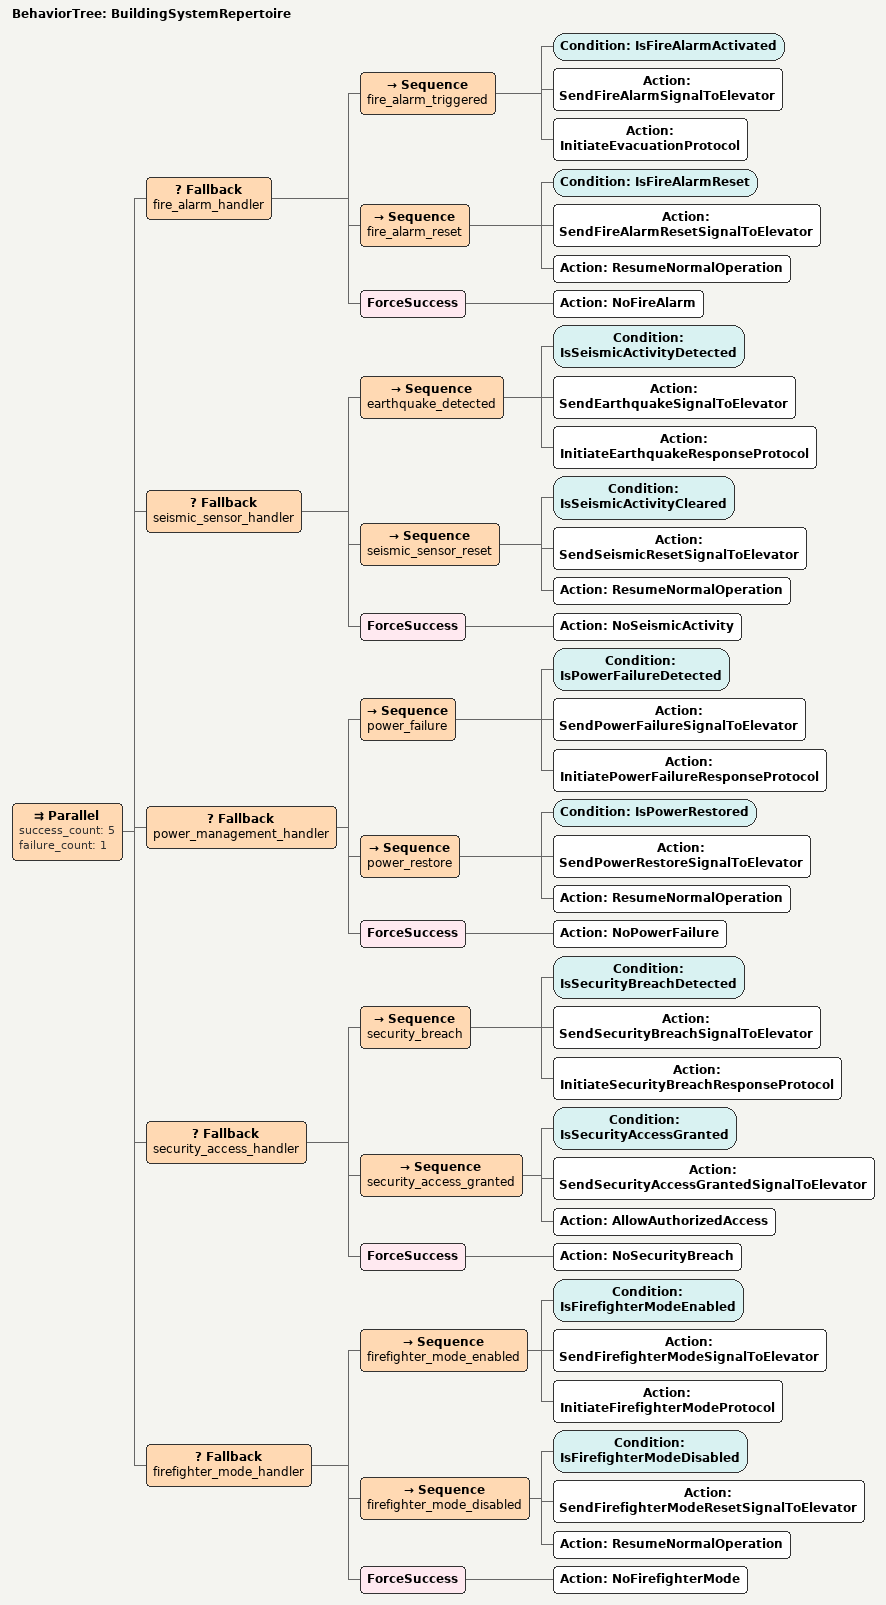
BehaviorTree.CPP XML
<root BTCPP_format="4">
  <BehaviorTree ID="BuildingSystemRepertoire">
    <Parallel success_count="5" failure_count="1">

      <!-- Fire alarm subsystem -->
      <Fallback name="fire_alarm_handler">
        <Sequence name="fire_alarm_triggered">
          <Condition ID="IsFireAlarmActivated"/>
          <Action ID="SendFireAlarmSignalToElevator"/>
          <Action ID="InitiateEvacuationProtocol"/>
        </Sequence>
        <Sequence name="fire_alarm_reset">
          <Condition ID="IsFireAlarmReset"/>
          <Action ID="SendFireAlarmResetSignalToElevator"/>
          <Action ID="ResumeNormalOperation"/>
        </Sequence>
        <ForceSuccess>
          <Action ID="NoFireAlarm"/>
        </ForceSuccess>
      </Fallback>

      <!-- Seismic sensor subsystem -->
      <Fallback name="seismic_sensor_handler">
        <Sequence name="earthquake_detected">
          <Condition ID="IsSeismicActivityDetected"/>
          <Action ID="SendEarthquakeSignalToElevator"/>
          <Action ID="InitiateEarthquakeResponseProtocol"/>
        </Sequence>
        <Sequence name="seismic_sensor_reset">
          <Condition ID="IsSeismicActivityCleared"/>
          <Action ID="SendSeismicResetSignalToElevator"/>
          <Action ID="ResumeNormalOperation"/>
        </Sequence>
        <ForceSuccess>
          <Action ID="NoSeismicActivity"/>
        </ForceSuccess>
      </Fallback>

      <!-- Power management subsystem -->
      <Fallback name="power_management_handler">
        <Sequence name="power_failure">
          <Condition ID="IsPowerFailureDetected"/>
          <Action ID="SendPowerFailureSignalToElevator"/>
          <Action ID="InitiatePowerFailureResponseProtocol"/>
        </Sequence>
        <Sequence name="power_restore">
          <Condition ID="IsPowerRestored"/>
          <Action ID="SendPowerRestoreSignalToElevator"/>
          <Action ID="ResumeNormalOperation"/>
        </Sequence>
        <ForceSuccess>
          <Action ID="NoPowerFailure"/>
        </ForceSuccess>
      </Fallback>

      <!-- Security access subsystem -->
      <Fallback name="security_access_handler">
        <Sequence name="security_breach">
          <Condition ID="IsSecurityBreachDetected"/>
          <Action ID="SendSecurityBreachSignalToElevator"/>
          <Action ID="InitiateSecurityBreachResponseProtocol"/>
        </Sequence>
        <Sequence name="security_access_granted">
          <Condition ID="IsSecurityAccessGranted"/>
          <Action ID="SendSecurityAccessGrantedSignalToElevator"/>
          <Action ID="AllowAuthorizedAccess"/>
        </Sequence>
        <ForceSuccess>
          <Action ID="NoSecurityBreach"/>
        </ForceSuccess>
      </Fallback>

      <!-- Firefighter mode subsystem -->
      <Fallback name="firefighter_mode_handler">
        <Sequence name="firefighter_mode_enabled">
          <Condition ID="IsFirefighterModeEnabled"/>
          <Action ID="SendFirefighterModeSignalToElevator"/>
          <Action ID="InitiateFirefighterModeProtocol"/>
        </Sequence>
        <Sequence name="firefighter_mode_disabled">
          <Condition ID="IsFirefighterModeDisabled"/>
          <Action ID="SendFirefighterModeResetSignalToElevator"/>
          <Action ID="ResumeNormalOperation"/>
        </Sequence>
        <ForceSuccess>
          <Action ID="NoFirefighterMode"/>
        </ForceSuccess>
      </Fallback>

    </Parallel>
  </BehaviorTree>
</root>
